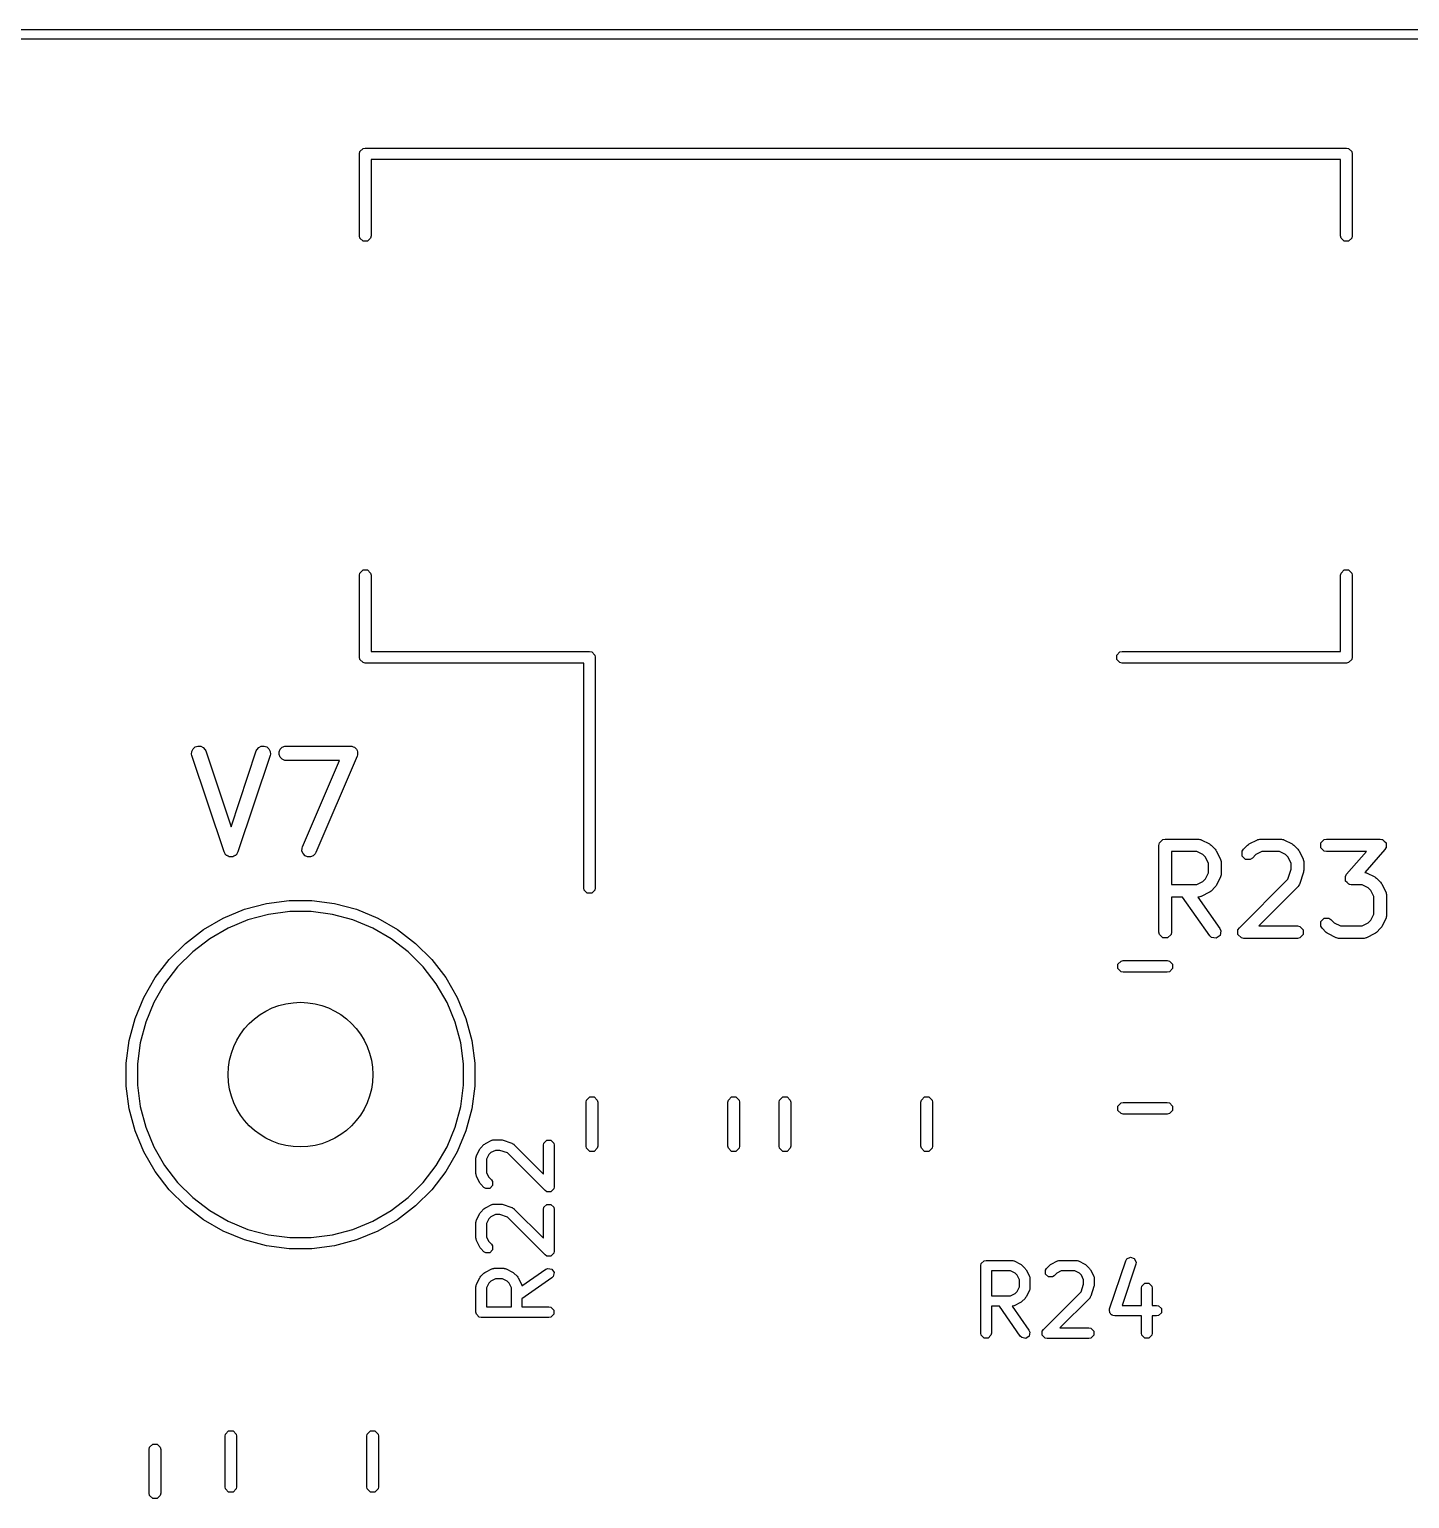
# Model space of a CAD drawing. Header units: millimetres. Extents: x 112.3 to 187.7, y -128.1 to -63.8.
# Drawn here: x 162.93 to 177.24, y -78.98 to -63.75 of the extents above; entities that cross this region are included whole.
import ezdxf

# ---------------------------------------------------------------- set-up
doc = ezdxf.new("R2010")
doc.units = ezdxf.units.MM
doc.layers.add('F.Silkscreen', color=41, linetype='CONTINUOUS', true_color=0xf2eda1)

msp = doc.modelspace()

# ---------------------------------------------------------------- linework, layer by layer
at = {"layer": 'F.Silkscreen', "linetype": 'CONTINUOUS'}
for p, q in [((112.4, -63.75), (187.699999, -63.75)), ((187.649999, -63.85), (112.45, -63.85)), ((166.355, -65.04), (166.359567, -65.017039)), ((166.355, -65.89), (166.355, -65.04)), ((166.359567, -65.017039), (166.392039, -64.984567)), ((166.392039, -64.984567), (166.415, -64.98)), ((166.415, -64.98), (176.585, -64.98)), ((176.585, -64.98), (176.607961, -64.984567)), ((176.607961, -64.984567), (176.640433, -65.017039)), ((176.640433, -65.017039), (176.645, -65.04)), ((176.645, -65.04), (176.645, -65.89)), ((176.525, -65.1), (166.475, -65.1)), ((166.475, -65.1), (166.475, -65.89)), ((176.525, -65.89), (176.525, -65.1)), ((166.359567, -65.912961), (166.355, -65.89)), ((166.392039, -65.945433), (166.359567, -65.912961)), ((166.437961, -65.945433), (166.392039, -65.945433)), ((166.470433, -65.912961), (166.437961, -65.945433)), ((166.475, -65.89), (166.470433, -65.912961)), ((176.529567, -65.912961), (176.525, -65.89)), ((176.562039, -65.945433), (176.529567, -65.912961)), ((176.607961, -65.945433), (176.562039, -65.945433)), ((176.640433, -65.912961), (176.607961, -65.945433)), ((176.645, -65.89), (176.640433, -65.912961)), ((166.355, -69.41), (166.359567, -69.387039)), ((166.355, -70.26), (166.355, -69.41)), ((166.359567, -69.387039), (166.392039, -69.354567)), ((166.392039, -69.354567), (166.437961, -69.354567)), ((166.437961, -69.354567), (166.470433, -69.387039)), ((166.470433, -69.387039), (166.475, -69.41)), ((166.475, -69.41), (166.475, -70.2)), ((176.525, -69.41), (176.529567, -69.387039)), ((176.525, -70.2), (176.525, -69.41)), ((176.529567, -69.387039), (176.562039, -69.354567)), ((176.562039, -69.354567), (176.607961, -69.354567)), ((176.607961, -69.354567), (176.640433, -69.387039)), ((176.640433, -69.387039), (176.645, -69.41)), ((176.645, -69.41), (176.645, -70.26)), ((166.475, -70.2), (168.74, -70.2)), ((168.74, -70.2), (168.762961, -70.204567)), ((168.762961, -70.204567), (168.795433, -70.237039)), ((174.204567, -70.237039), (174.237039, -70.204567)), ((174.237039, -70.204567), (174.26, -70.2)), ((174.26, -70.2), (176.525, -70.2)), ((166.359567, -70.282961), (166.355, -70.26)), ((166.392039, -70.315433), (166.359567, -70.282961)), ((166.415, -70.32), (166.392039, -70.315433)), ((168.68, -70.32), (166.415, -70.32)), ((168.68, -72.65), (168.68, -70.32)), ((168.795433, -70.237039), (168.8, -70.26)), ((168.8, -70.26), (168.8, -72.65)), ((174.204567, -70.282961), (174.204567, -70.237039)), ((174.237039, -70.315433), (174.204567, -70.282961)), ((174.26, -70.32), (174.237039, -70.315433)), ((176.585, -70.32), (174.26, -70.32)), ((176.607961, -70.315433), (176.585, -70.32)), ((176.640433, -70.282961), (176.607961, -70.315433)), ((176.645, -70.26), (176.640433, -70.282961)), ((164.616065, -71.264199), (164.61814, -71.235009)), ((164.619325, -71.278536), (164.616065, -71.264199)), ((164.61814, -71.235009), (164.631226, -71.208836)), ((164.952658, -72.278536), (164.619325, -71.278536)), ((164.631226, -71.208836), (164.653333, -71.189662)), ((164.653333, -71.189662), (164.681096, -71.180408)), ((164.681096, -71.180408), (164.710286, -71.182483)), ((164.710286, -71.182483), (164.736459, -71.195569)), ((164.736459, -71.195569), (164.755633, -71.217676)), ((164.755633, -71.217676), (164.761627, -71.231102)), ((164.761627, -71.231102), (165.023809, -72.017648)), ((165.023809, -72.017648), (165.285991, -71.231102)), ((165.428293, -71.278536), (165.09496, -72.278536)), ((165.285991, -71.231102), (165.291985, -71.217677)), ((165.291985, -71.217677), (165.311159, -71.19557)), ((165.311159, -71.19557), (165.337332, -71.182483)), ((165.337332, -71.182483), (165.366522, -71.180408)), ((165.366522, -71.180408), (165.394284, -71.189662)), ((165.394284, -71.189662), (165.416392, -71.208836)), ((165.416392, -71.208836), (165.429478, -71.23501)), ((165.431553, -71.2642), (165.428293, -71.278536)), ((165.429478, -71.23501), (165.431553, -71.2642)), ((165.521679, -71.240187), (165.532878, -71.213151)), ((165.521679, -71.269451), (165.521679, -71.240187)), ((165.532878, -71.296487), (165.521679, -71.269451)), ((165.532878, -71.213151), (165.55357, -71.192459)), ((165.55357, -71.192459), (165.580606, -71.18126)), ((165.580606, -71.18126), (165.595238, -71.179819)), ((165.595238, -71.179819), (166.261904, -71.179819)), ((166.33084, -71.284363), (165.902269, -72.284363)), ((166.261904, -71.179819), (166.276536, -71.18126)), ((166.276536, -71.18126), (166.276966, -71.181438)), ((166.276966, -71.181438), (166.277431, -71.181444)), ((166.277431, -71.181444), (166.290437, -71.187018)), ((166.290437, -71.187018), (166.303572, -71.192459)), ((166.303572, -71.192459), (166.303901, -71.192788)), ((166.303901, -71.192788), (166.304329, -71.192972)), ((166.304329, -71.192972), (166.314224, -71.203111)), ((166.314224, -71.203111), (166.324264, -71.213151)), ((166.324264, -71.213151), (166.324442, -71.213581)), ((166.324442, -71.213581), (166.324768, -71.213915)), ((166.324768, -71.213915), (166.330041, -71.227097)), ((166.330041, -71.227097), (166.335463, -71.240187)), ((166.335279, -71.270347), (166.33084, -71.284363)), ((166.335284, -71.269881), (166.335279, -71.270347)), ((166.335463, -71.269451), (166.335284, -71.269881)), ((166.335463, -71.240187), (166.335463, -71.240652)), ((166.335463, -71.240652), (166.335636, -71.241085)), ((166.335636, -71.241085), (166.335463, -71.255265)), ((166.335463, -71.255265), (166.335463, -71.269451)), ((165.55357, -71.317179), (165.532878, -71.296487)), ((165.580606, -71.328378), (165.55357, -71.317179)), ((165.595238, -71.329819), (165.580606, -71.328378)), ((166.148163, -71.329819), (165.595238, -71.329819)), ((165.764397, -72.225275), (166.148163, -71.329819)), ((174.642142, -72.209597), (174.64709, -72.184723)), ((174.64709, -72.184723), (174.682268, -72.149545)), ((174.682268, -72.149545), (174.707142, -72.144597)), ((174.707142, -72.144597), (175.049999, -72.144597)), ((175.049999, -72.144597), (175.053192, -72.145232)), ((175.053192, -72.145232), (175.054607, -72.144761)), ((175.054607, -72.144761), (175.064655, -72.147512)), ((175.064655, -72.147512), (175.074873, -72.149545)), ((175.074873, -72.149545), (175.075926, -72.150598)), ((175.075926, -72.150598), (175.079068, -72.151459)), ((175.079068, -72.151459), (175.164783, -72.194316)), ((175.164783, -72.194316), (175.173011, -72.200702)), ((175.173011, -72.200702), (175.181676, -72.206492)), ((175.56118, -72.206492), (175.569844, -72.200702)), ((175.569844, -72.200702), (175.578073, -72.194316)), ((175.578073, -72.194316), (175.663788, -72.151459)), ((175.663788, -72.151459), (175.666929, -72.150598)), ((175.666929, -72.150598), (175.667983, -72.149545)), ((175.667983, -72.149545), (175.6782, -72.147512)), ((175.6782, -72.147512), (175.688249, -72.144761)), ((175.688249, -72.144761), (175.689663, -72.145232)), ((175.689663, -72.145232), (175.692857, -72.144597)), ((175.692857, -72.144597), (175.907142, -72.144597)), ((175.907142, -72.144597), (175.910335, -72.145232)), ((175.910335, -72.145232), (175.91175, -72.144761)), ((175.91175, -72.144761), (175.921798, -72.147512)), ((175.921798, -72.147512), (175.932016, -72.149545)), ((175.932016, -72.149545), (175.933069, -72.150598)), ((175.933069, -72.150598), (175.936211, -72.151459)), ((175.936211, -72.151459), (176.021926, -72.194316)), ((176.021926, -72.194316), (176.030154, -72.200702)), ((176.030154, -72.200702), (176.038819, -72.206492)), ((176.318519, -72.184723), (176.353697, -72.149545)), ((176.318519, -72.234471), (176.318519, -72.184723)), ((176.353697, -72.149545), (176.378571, -72.144597)), ((176.378571, -72.144597), (176.935714, -72.144597)), ((176.935714, -72.144597), (176.953841, -72.148202)), ((176.953841, -72.148202), (176.956539, -72.148023)), ((176.956539, -72.148023), (176.957598, -72.14895)), ((176.957598, -72.14895), (176.960588, -72.149545)), ((176.960588, -72.149545), (176.976758, -72.165715)), ((176.976758, -72.165715), (176.993978, -72.180783)), ((176.993978, -72.180783), (176.994131, -72.183088)), ((176.994131, -72.183088), (176.995766, -72.184723)), ((176.995766, -72.184723), (176.995766, -72.207597)), ((164.958652, -72.291961), (164.952658, -72.278536)), ((164.962162, -72.296008), (164.958652, -72.291961)), ((164.964559, -72.300802), (164.962162, -72.296008)), ((164.971667, -72.306967), (164.964559, -72.300802)), ((164.977826, -72.314068), (164.971667, -72.306967)), ((164.982615, -72.316462), (164.977826, -72.314068)), ((164.986666, -72.319976), (164.982615, -72.316462)), ((164.995591, -72.32295), (164.986666, -72.319976)), ((165.003999, -72.327155), (164.995591, -72.32295)), ((165.009343, -72.327534), (165.003999, -72.327155)), ((165.014429, -72.32923), (165.009343, -72.327534)), ((165.023809, -72.328563), (165.014429, -72.32923)), ((165.033189, -72.32923), (165.023809, -72.328563)), ((165.038274, -72.327534), (165.033189, -72.32923)), ((165.043619, -72.327155), (165.038274, -72.327534)), ((165.052029, -72.322949), (165.043619, -72.327155)), ((165.060951, -72.319976), (165.052029, -72.322949)), ((165.064998, -72.316465), (165.060951, -72.319976)), ((165.069792, -72.314069), (165.064998, -72.316465)), ((165.075955, -72.306963), (165.069792, -72.314069)), ((165.083059, -72.300802), (165.075955, -72.306963)), ((165.085454, -72.29601), (165.083059, -72.300802)), ((165.088966, -72.291962), (165.085454, -72.29601)), ((165.09496, -72.278536), (165.088966, -72.291962)), ((165.759601, -72.268553), (165.759958, -72.239292)), ((165.770469, -72.295723), (165.759601, -72.268553)), ((165.759958, -72.239292), (165.764397, -72.225275)), ((165.790908, -72.316667), (165.770469, -72.295723)), ((165.817806, -72.328194), (165.790908, -72.316667)), ((165.847067, -72.328551), (165.817806, -72.328194)), ((165.874237, -72.317683), (165.847067, -72.328551)), ((165.895181, -72.297244), (165.874237, -72.317683)), ((165.902269, -72.284363), (165.895181, -72.297244)), ((174.642142, -73.109597), (174.642142, -72.209597)), ((175.034654, -72.274597), (174.772142, -72.274597)), ((174.772142, -72.274597), (174.772142, -72.616025)), ((175.097211, -72.305875), (175.034654, -72.274597)), ((175.12515, -72.333814), (175.097211, -72.305875)), ((175.156428, -72.39637), (175.12515, -72.333814)), ((175.181676, -72.206492), (175.224533, -72.249349)), ((175.224533, -72.249349), (175.230322, -72.258013)), ((175.230322, -72.258013), (175.236709, -72.266242)), ((175.236709, -72.266242), (175.279566, -72.351956)), ((175.279566, -72.351956), (175.280426, -72.355097)), ((175.504233, -72.270436), (175.518323, -72.249349)), ((175.504233, -72.320186), (175.504233, -72.270436)), ((175.53941, -72.355363), (175.504233, -72.320186)), ((175.518323, -72.249349), (175.56118, -72.206492)), ((175.610247, -72.341273), (175.58916, -72.355363)), ((175.645644, -72.305875), (175.610247, -72.341273)), ((175.708202, -72.274597), (175.645644, -72.305875)), ((175.891797, -72.274597), (175.708202, -72.274597)), ((175.954354, -72.305875), (175.891797, -72.274597)), ((175.982293, -72.333814), (175.954354, -72.305875)), ((176.013571, -72.39637), (175.982293, -72.333814)), ((176.038819, -72.206492), (176.081676, -72.249349)), ((176.081676, -72.249349), (176.087465, -72.258013)), ((176.087465, -72.258013), (176.093852, -72.266242)), ((176.093852, -72.266242), (176.136709, -72.351956)), ((176.136709, -72.351956), (176.137569, -72.355097)), ((176.353697, -72.269649), (176.318519, -72.234471)), ((176.378571, -72.274597), (176.353697, -72.269649)), ((176.792469, -72.274597), (176.378571, -72.274597)), ((176.586797, -72.509651), (176.792469, -72.274597)), ((176.984632, -72.252399), (176.776897, -72.489809)), ((176.993856, -72.23638), (176.984632, -72.252399)), ((176.995766, -72.234471), (176.993856, -72.23638)), ((176.995766, -72.207597), (176.997288, -72.230422)), ((176.997288, -72.230422), (176.995766, -72.233064)), ((176.995766, -72.233064), (176.995766, -72.234471)), ((175.12515, -72.556808), (175.156428, -72.494252)), ((175.156428, -72.494252), (175.156428, -72.39637)), ((175.280426, -72.355097), (175.28148, -72.356151)), ((175.28148, -72.356151), (175.283512, -72.366368)), ((175.283512, -72.366368), (175.286264, -72.376417)), ((175.286264, -72.376417), (175.285792, -72.377831)), ((175.285792, -72.377831), (175.286428, -72.381025)), ((175.286428, -72.381025), (175.286428, -72.509597)), ((175.58916, -72.355363), (175.53941, -72.355363)), ((175.978902, -72.560198), (176.013571, -72.456193)), ((176.013571, -72.456193), (176.013571, -72.39637)), ((176.140235, -72.487295), (176.097378, -72.615866)), ((176.137569, -72.355097), (176.138623, -72.356151)), ((176.138623, -72.356151), (176.140655, -72.366368)), ((176.141537, -72.476962), (176.140235, -72.487295)), ((176.140655, -72.366368), (176.143407, -72.376417)), ((176.143571, -72.46674), (176.141537, -72.476962)), ((176.143407, -72.376417), (176.142935, -72.377831)), ((176.142935, -72.377831), (176.143571, -72.381025)), ((176.143571, -72.381025), (176.143571, -72.46674)), ((176.776897, -72.489809), (176.778941, -72.490369)), ((176.778941, -72.490369), (176.789159, -72.492402)), ((176.789159, -72.492402), (176.790212, -72.493455)), ((176.790212, -72.493455), (176.793354, -72.494316)), ((176.793354, -72.494316), (176.879069, -72.537173)), ((168.684567, -72.672961), (168.68, -72.65)), ((168.8, -72.65), (168.795433, -72.672961)), ((174.772142, -72.616025), (175.034654, -72.616025)), ((175.034654, -72.616025), (175.097211, -72.584746)), ((175.097211, -72.584746), (175.12515, -72.556808)), ((175.224533, -72.641273), (175.181676, -72.68413)), ((175.230322, -72.632608), (175.224533, -72.641273)), ((175.236709, -72.62438), (175.230322, -72.632608)), ((175.279566, -72.538666), (175.236709, -72.62438)), ((175.280426, -72.535524), (175.279566, -72.538666)), ((175.28148, -72.534471), (175.280426, -72.535524)), ((175.283512, -72.524253), (175.28148, -72.534471)), ((175.286264, -72.514205), (175.283512, -72.524253)), ((175.286428, -72.509597), (175.285792, -72.51279)), ((175.285792, -72.51279), (175.286264, -72.514205)), ((175.475466, -73.063635), (175.978902, -72.560198)), ((176.081676, -72.641273), (175.678352, -73.044597)), ((176.083485, -72.638565), (176.081676, -72.641273)), ((176.084818, -72.637899), (176.083485, -72.638565)), ((176.089973, -72.628854), (176.084818, -72.637899)), ((176.095766, -72.620186), (176.089973, -72.628854)), ((176.097378, -72.615866), (176.095766, -72.618693)), ((176.095766, -72.618693), (176.095766, -72.620186)), ((176.574141, -72.531629), (176.575662, -72.528987)), ((176.575662, -72.554445), (176.574141, -72.531629)), ((176.575662, -72.52758), (176.577573, -72.525668)), ((176.575662, -72.528987), (176.575662, -72.52758)), ((176.575662, -72.577328), (176.575662, -72.554445)), ((176.577296, -72.578962), (176.575662, -72.577328)), ((176.57745, -72.581268), (176.577296, -72.578962)), ((176.594665, -72.596331), (176.57745, -72.581268)), ((176.577573, -72.525668), (176.586797, -72.509651)), ((176.61084, -72.612506), (176.594665, -72.596331)), ((176.61383, -72.6131), (176.61084, -72.612506)), ((176.614889, -72.614027), (176.61383, -72.6131)), ((176.617583, -72.613847), (176.614889, -72.614027)), ((176.635714, -72.617454), (176.617583, -72.613847)), ((176.74894, -72.617454), (176.635714, -72.617454)), ((176.811497, -72.648732), (176.74894, -72.617454)), ((176.839436, -72.676671), (176.811497, -72.648732)), ((176.879069, -72.537173), (176.887297, -72.543559)), ((176.887297, -72.543559), (176.895962, -72.549349)), ((176.895962, -72.549349), (176.938819, -72.592206)), ((176.938819, -72.592206), (176.944608, -72.60087)), ((176.944608, -72.60087), (176.950995, -72.609099)), ((176.950995, -72.609099), (176.993852, -72.694813)), ((165.390768, -72.811732), (165.625501, -72.780828)), ((165.625501, -72.780828), (165.862261, -72.780828)), ((165.862261, -72.780828), (166.096994, -72.811732)), ((168.717039, -72.705433), (168.684567, -72.672961)), ((168.762961, -72.705433), (168.717039, -72.705433)), ((168.795433, -72.672961), (168.762961, -72.705433)), ((174.887585, -72.746025), (174.772142, -72.746025)), ((174.772142, -72.746025), (174.772142, -73.109597)), ((175.168178, -73.146872), (174.887585, -72.746025)), ((175.049999, -72.746025), (175.04627, -72.746025)), ((175.04627, -72.746025), (175.274678, -73.072322)), ((175.053192, -72.745389), (175.049999, -72.746025)), ((175.054607, -72.745861), (175.053192, -72.745389)), ((175.064655, -72.743109), (175.054607, -72.745861)), ((175.074873, -72.741077), (175.064655, -72.743109)), ((175.075926, -72.740023), (175.074873, -72.741077)), ((175.079068, -72.739163), (175.075926, -72.740023)), ((175.164783, -72.696306), (175.079068, -72.739163)), ((175.173011, -72.689919), (175.164783, -72.696306)), ((175.181676, -72.68413), (175.173011, -72.689919)), ((176.870714, -72.739227), (176.839436, -72.676671)), ((176.870714, -72.922823), (176.870714, -72.739227)), ((176.993852, -72.694813), (176.994712, -72.697954)), ((176.994712, -72.697954), (176.995766, -72.699008)), ((176.995766, -72.699008), (176.997798, -72.709225)), ((176.997798, -72.709225), (177.00055, -72.719274)), ((177.00055, -72.719274), (177.000078, -72.720688)), ((177.000078, -72.720688), (177.000714, -72.723882)), ((177.000714, -72.723882), (177.000714, -72.938168)), ((164.738299, -73.081993), (164.943338, -72.963613)), ((164.943338, -72.963613), (165.162076, -72.873009)), ((165.162076, -72.873009), (165.390768, -72.811732)), ((165.413471, -72.92587), (165.199483, -72.983208)), ((165.633113, -72.896953), (165.413471, -72.92587)), ((165.854649, -72.896953), (165.633113, -72.896953)), ((166.074291, -72.92587), (165.854649, -72.896953)), ((166.288279, -72.983208), (166.074291, -72.92587)), ((166.096994, -72.811732), (166.325686, -72.873009)), ((166.325686, -72.873009), (166.544424, -72.963613)), ((166.544424, -72.963613), (166.749463, -73.081993)), ((176.839435, -72.985379), (176.870714, -72.922823)), ((176.995766, -72.963042), (176.994712, -72.964095)), ((176.997798, -72.952824), (176.995766, -72.963042)), ((177.00055, -72.942776), (176.997798, -72.952824)), ((177.000714, -72.938168), (177.000078, -72.941361)), ((177.000078, -72.941361), (177.00055, -72.942776)), ((164.550465, -73.226123), (164.738299, -73.081993)), ((164.994809, -73.067986), (164.802953, -73.178754)), ((165.199483, -72.983208), (164.994809, -73.067986)), ((166.492953, -73.067986), (166.288279, -72.983208)), ((166.684809, -73.178754), (166.492953, -73.067986)), ((166.749463, -73.081993), (166.937297, -73.226123)), ((174.64709, -73.134471), (174.642142, -73.109597)), ((174.772142, -73.109597), (174.767194, -73.134471)), ((175.274678, -73.072322), (175.284889, -73.095537)), ((175.284889, -73.095537), (175.276243, -73.14453)), ((175.461376, -73.084722), (175.475466, -73.063635)), ((175.461376, -73.134472), (175.461376, -73.084722)), ((175.678352, -73.044597), (176.078571, -73.044597)), ((176.078571, -73.044597), (176.103445, -73.049545)), ((176.103445, -73.049545), (176.138623, -73.084723)), ((176.138623, -73.084723), (176.138623, -73.134471)), ((176.318519, -73.048756), (176.31852, -72.999007)), ((176.332609, -73.069843), (176.318519, -73.048756)), ((176.31852, -72.999007), (176.353697, -72.96383)), ((176.375466, -73.112702), (176.332609, -73.069843)), ((176.353697, -72.96383), (176.403446, -72.963831)), ((176.38413, -73.118491), (176.375466, -73.112702)), ((176.403446, -72.963831), (176.424533, -72.977921)), ((176.424533, -72.977921), (176.459931, -73.013319)), ((176.459931, -73.013319), (176.522487, -73.044597)), ((176.522487, -73.044597), (176.74894, -73.044597)), ((176.74894, -73.044597), (176.811498, -73.013318)), ((176.811498, -73.013318), (176.839435, -72.985379)), ((176.895962, -73.112701), (176.887307, -73.118484)), ((176.93882, -73.069843), (176.895962, -73.112701)), ((176.944607, -73.06118), (176.93882, -73.069843)), ((176.950995, -73.052951), (176.944607, -73.06118)), ((176.993852, -72.967237), (176.950995, -73.052951)), ((176.994712, -72.964095), (176.993852, -72.967237)), ((164.383051, -73.393537), (164.550465, -73.226123)), ((164.802953, -73.178754), (164.627196, -73.313618)), ((166.860566, -73.313618), (166.684809, -73.178754)), ((166.937297, -73.226123), (167.104711, -73.393537)), ((174.682268, -73.169649), (174.64709, -73.134471)), ((174.732016, -73.169649), (174.682268, -73.169649)), ((174.767194, -73.134471), (174.732016, -73.169649)), ((175.186496, -73.164412), (175.168178, -73.146872)), ((175.235488, -73.173058), (175.186496, -73.164412)), ((175.276243, -73.14453), (175.235488, -73.173058)), ((175.496553, -73.169649), (175.461376, -73.134472)), ((175.496554, -73.169649), (175.496553, -73.169649)), ((175.521428, -73.174597), (175.496554, -73.169649)), ((176.078571, -73.174597), (175.521428, -73.174597)), ((176.103445, -73.169649), (176.078571, -73.174597)), ((176.138623, -73.134471), (176.103445, -73.169649)), ((176.392359, -73.124878), (176.38413, -73.118491)), ((176.478073, -73.167735), (176.392359, -73.124878)), ((176.481214, -73.168595), (176.478073, -73.167735)), ((176.482268, -73.169649), (176.481214, -73.168595)), ((176.492485, -73.171681), (176.482268, -73.169649)), ((176.502534, -73.174433), (176.492485, -73.171681)), ((176.503948, -73.173961), (176.502534, -73.174433)), ((176.507142, -73.174597), (176.503948, -73.173961)), ((176.764285, -73.174597), (176.507142, -73.174597)), ((176.767478, -73.173961), (176.764285, -73.174597)), ((176.768893, -73.174433), (176.767478, -73.173961)), ((176.778941, -73.171681), (176.768893, -73.174433)), ((176.789159, -73.169649), (176.778941, -73.171681)), ((176.790212, -73.168595), (176.789159, -73.169649)), ((176.793354, -73.167735), (176.790212, -73.168595)), ((176.879069, -73.124878), (176.793354, -73.167735)), ((176.887307, -73.118484), (176.879069, -73.124878)), ((164.238921, -73.581371), (164.383051, -73.393537)), ((164.627196, -73.313618), (164.470546, -73.470268)), ((167.017216, -73.470268), (166.860566, -73.313618)), ((167.104711, -73.393537), (167.248841, -73.581371)), ((174.217503, -73.442039), (174.249975, -73.409567)), ((174.249975, -73.409567), (174.272936, -73.405)), ((174.272936, -73.405), (174.727064, -73.405)), ((174.727064, -73.405), (174.750025, -73.409567)), ((174.750025, -73.409567), (174.782497, -73.442039)), ((164.470546, -73.470268), (164.335682, -73.646025)), ((167.15208, -73.646025), (167.017216, -73.470268)), ((174.217503, -73.487961), (174.217503, -73.442039)), ((174.249975, -73.520433), (174.217503, -73.487961)), ((174.272936, -73.525), (174.249975, -73.520433)), ((174.727064, -73.525), (174.272936, -73.525)), ((174.750025, -73.520433), (174.727064, -73.525)), ((174.782497, -73.487961), (174.750025, -73.520433)), ((174.782497, -73.442039), (174.782497, -73.487961)), ((164.120541, -73.78641), (164.238921, -73.581371)), ((164.335682, -73.646025), (164.224914, -73.837881)), ((167.262848, -73.837881), (167.15208, -73.646025)), ((167.248841, -73.581371), (167.367221, -73.78641)), ((164.029937, -74.005148), (164.120541, -73.78641)), ((164.224914, -73.837881), (164.140136, -74.042555)), ((167.347626, -74.042555), (167.262848, -73.837881)), ((167.367221, -73.78641), (167.457825, -74.005148)), ((163.96866, -74.23384), (164.029937, -74.005148)), ((167.457825, -74.005148), (167.519102, -74.23384)), ((164.140136, -74.042555), (164.082798, -74.256543)), ((167.404964, -74.256543), (167.347626, -74.042555)), ((163.937756, -74.468573), (163.96866, -74.23384)), ((164.082798, -74.256543), (164.053881, -74.476185)), ((167.433881, -74.476185), (167.404964, -74.256543)), ((167.519102, -74.23384), (167.550006, -74.468573)), ((163.937756, -74.476185), (163.937756, -74.468573)), ((163.937756, -74.705333), (163.937756, -74.476185)), ((164.053881, -74.476185), (164.053881, -74.697721)), ((167.433881, -74.697721), (167.433881, -74.476185)), ((167.550006, -74.468573), (167.550006, -74.705333)), ((163.96866, -74.940066), (163.937756, -74.705333)), ((164.053881, -74.697721), (164.082798, -74.917363)), ((167.404964, -74.917363), (167.433881, -74.697721)), ((167.550006, -74.705333), (167.519102, -74.940066)), ((164.029937, -75.168758), (163.96866, -74.940066)), ((164.082798, -74.917363), (164.140136, -75.131351)), ((167.347626, -75.131351), (167.404964, -74.917363)), ((167.519102, -74.940066), (167.457825, -75.168758)), ((168.705, -74.872936), (168.709567, -74.849975)), ((168.705, -75.327064), (168.705, -74.872936)), ((168.709567, -74.849975), (168.742039, -74.817503)), ((168.742039, -74.817503), (168.787961, -74.817503)), ((168.787961, -74.817503), (168.820433, -74.849975)), ((168.820433, -74.849975), (168.825, -74.872936)), ((168.825, -74.872936), (168.825, -75.327064)), ((170.175, -74.872936), (170.179567, -74.849975)), ((170.175, -75.327064), (170.175, -74.872936)), ((170.179567, -74.849975), (170.212039, -74.817503)), ((170.212039, -74.817503), (170.257961, -74.817503)), ((170.257961, -74.817503), (170.290433, -74.849975)), ((170.290433, -74.849975), (170.295, -74.872936)), ((170.295, -74.872936), (170.295, -75.327064)), ((170.705, -74.872936), (170.709567, -74.849975)), ((170.705, -75.327064), (170.705, -74.872936)), ((170.709567, -74.849975), (170.742039, -74.817503)), ((170.742039, -74.817503), (170.787961, -74.817503)), ((170.787961, -74.817503), (170.820433, -74.849975)), ((170.820433, -74.849975), (170.825, -74.872936)), ((170.825, -74.872936), (170.825, -75.327064)), ((172.175, -74.872936), (172.179567, -74.849975)), ((172.175, -75.327064), (172.175, -74.872936)), ((172.179567, -74.849975), (172.212039, -74.817503)), ((172.212039, -74.817503), (172.257961, -74.817503)), ((172.257961, -74.817503), (172.290433, -74.849975)), ((172.290433, -74.849975), (172.295, -74.872936)), ((172.295, -74.872936), (172.295, -75.327064)), ((174.217503, -74.912039), (174.249975, -74.879567)), ((174.217503, -74.957961), (174.217503, -74.912039)), ((174.249975, -74.879567), (174.272936, -74.875)), ((174.272936, -74.875), (174.727064, -74.875)), ((174.727064, -74.875), (174.750025, -74.879567)), ((174.750025, -74.879567), (174.782497, -74.912039)), ((174.782497, -74.912039), (174.782497, -74.957961)), ((174.249975, -74.990433), (174.217503, -74.957961)), ((174.272936, -74.995), (174.249975, -74.990433)), ((174.727064, -74.995), (174.272936, -74.995)), ((174.750025, -74.990433), (174.727064, -74.995)), ((174.782497, -74.957961), (174.750025, -74.990433)), ((164.120541, -75.387496), (164.029937, -75.168758)), ((164.140136, -75.131351), (164.224914, -75.336025)), ((167.262848, -75.336025), (167.347626, -75.131351)), ((167.457825, -75.168758), (167.367221, -75.387496)), ((164.238921, -75.592535), (164.120541, -75.387496)), ((164.224914, -75.336025), (164.335682, -75.527881)), ((167.15208, -75.527881), (167.262848, -75.336025)), ((167.367221, -75.387496), (167.248841, -75.592535)), ((167.568919, -75.425404), (167.602252, -75.358736)), ((167.602252, -75.358736), (167.607663, -75.351763)), ((167.607663, -75.351763), (167.612556, -75.344442)), ((167.612556, -75.344442), (167.64589, -75.311108)), ((167.64589, -75.311108), (167.653223, -75.306208)), ((167.653223, -75.306208), (167.660183, -75.300807)), ((167.660183, -75.300807), (167.726848, -75.267473)), ((167.71736, -75.395201), (167.696648, -75.415911)), ((167.764429, -75.371666), (167.71736, -75.395201)), ((167.726848, -75.267473), (167.729505, -75.266745)), ((167.729505, -75.266745), (167.730398, -75.265853)), ((167.730398, -75.265853), (167.739047, -75.264132)), ((167.739047, -75.264132), (167.747547, -75.261805)), ((167.747547, -75.261805), (167.748743, -75.262203)), ((167.748743, -75.262203), (167.751446, -75.261666)), ((167.751446, -75.261666), (167.818113, -75.261666)), ((167.809189, -75.371666), (167.764429, -75.371666)), ((167.888401, -75.39807), (167.809189, -75.371666)), ((167.818113, -75.261666), (167.826765, -75.263387)), ((167.826765, -75.263387), (167.835506, -75.264489)), ((167.835506, -75.264489), (167.935505, -75.297822)), ((168.279222, -75.788891), (167.888401, -75.39807)), ((167.935505, -75.297822), (167.937899, -75.299187)), ((167.937899, -75.299187), (167.93916, -75.299187)), ((167.93916, -75.299187), (167.946492, -75.304085)), ((167.946492, -75.304085), (167.954149, -75.308451)), ((167.954149, -75.308451), (167.954712, -75.309577)), ((167.954712, -75.309577), (167.957004, -75.311109)), ((167.957004, -75.311109), (168.263113, -75.617218)), ((168.263113, -75.316666), (168.2673, -75.295618)), ((168.263113, -75.617218), (168.263113, -75.316666)), ((168.2673, -75.295618), (168.297065, -75.265853)), ((168.297065, -75.265853), (168.339161, -75.265853)), ((168.339161, -75.265853), (168.368926, -75.295618)), ((168.368926, -75.295618), (168.373113, -75.316666)), ((168.373113, -75.316666), (168.373113, -75.75)), ((168.709567, -75.350025), (168.705, -75.327064)), ((168.742039, -75.382497), (168.709567, -75.350025)), ((168.787961, -75.382497), (168.742039, -75.382497)), ((168.820433, -75.350025), (168.787961, -75.382497)), ((168.825, -75.327064), (168.820433, -75.350025)), ((170.179567, -75.350025), (170.175, -75.327064)), ((170.212039, -75.382497), (170.179567, -75.350025)), ((170.257961, -75.382497), (170.212039, -75.382497)), ((170.290433, -75.350025), (170.257961, -75.382497)), ((170.295, -75.327064), (170.290433, -75.350025)), ((170.709567, -75.350025), (170.705, -75.327064)), ((170.742039, -75.382497), (170.709567, -75.350025)), ((170.787961, -75.382497), (170.742039, -75.382497)), ((170.820433, -75.350025), (170.787961, -75.382497)), ((170.825, -75.327064), (170.820433, -75.350025)), ((172.179567, -75.350025), (172.175, -75.327064)), ((172.212039, -75.382497), (172.179567, -75.350025)), ((172.257961, -75.382497), (172.212039, -75.382497)), ((172.290433, -75.350025), (172.257961, -75.382497)), ((172.295, -75.327064), (172.290433, -75.350025)), ((164.335682, -75.527881), (164.470546, -75.703638)), ((167.017216, -75.703638), (167.15208, -75.527881)), ((167.563113, -75.45), (167.56365, -75.447299)), ((167.563113, -75.616666), (167.563113, -75.45)), ((167.563251, -75.446102), (167.56558, -75.437593)), ((167.56365, -75.447299), (167.563251, -75.446102)), ((167.56558, -75.437593), (167.5673, -75.428952)), ((167.5673, -75.428952), (167.568191, -75.42806)), ((167.568191, -75.42806), (167.568919, -75.425404)), ((167.696648, -75.415911), (167.673113, -75.462983)), ((167.673113, -75.462983), (167.673113, -75.603682)), ((164.383051, -75.780369), (164.238921, -75.592535)), ((164.470546, -75.703638), (164.627196, -75.860288)), ((166.860566, -75.860288), (167.017216, -75.703638)), ((167.248841, -75.592535), (167.104711, -75.780369)), ((167.56365, -75.619366), (167.563113, -75.616666)), ((167.563251, -75.620564), (167.56365, -75.619366)), ((167.56558, -75.629072), (167.563251, -75.620564)), ((167.5673, -75.637714), (167.56558, -75.629072)), ((167.568191, -75.638605), (167.5673, -75.637714)), ((167.568919, -75.641262), (167.568191, -75.638605)), ((167.602252, -75.70793), (167.568919, -75.641262)), ((167.673113, -75.603682), (167.696648, -75.650754)), ((167.696648, -75.650754), (167.723671, -75.677775)), ((167.723671, -75.677775), (167.735593, -75.695618)), ((167.735593, -75.695618), (167.735594, -75.737712)), ((164.550465, -75.947783), (164.383051, -75.780369)), ((167.104711, -75.780369), (166.937297, -75.947783)), ((167.607663, -75.714902), (167.602252, -75.70793)), ((167.612556, -75.722224), (167.607663, -75.714902)), ((167.64589, -75.755558), (167.612556, -75.722224)), ((167.663734, -75.76748), (167.64589, -75.755558)), ((167.705828, -75.767479), (167.663734, -75.76748)), ((167.735594, -75.737712), (167.705828, -75.767479)), ((168.297062, -75.80081), (168.279222, -75.788891)), ((168.297065, -75.800813), (168.297062, -75.80081)), ((168.297066, -75.800813), (168.297065, -75.800813)), ((168.33916, -75.800813), (168.297066, -75.800813)), ((168.339161, -75.800813), (168.33916, -75.800813)), ((168.368926, -75.771048), (168.339161, -75.800813)), ((168.373113, -75.75), (168.368926, -75.771048)), ((164.738299, -76.091913), (164.550465, -75.947783)), ((164.627196, -75.860288), (164.802953, -75.995152)), ((164.802953, -75.995152), (164.994809, -76.10592)), ((166.492953, -76.10592), (166.684809, -75.995152)), ((166.684809, -75.995152), (166.860566, -75.860288)), ((166.937297, -75.947783), (166.749463, -76.091913)), ((167.612556, -76.011109), (167.64589, -75.977775)), ((167.64589, -75.977775), (167.653223, -75.972875)), ((167.653223, -75.972875), (167.660183, -75.967474)), ((167.660183, -75.967474), (167.726848, -75.93414)), ((167.726848, -75.93414), (167.729505, -75.933412)), ((167.729505, -75.933412), (167.730398, -75.93252)), ((167.730398, -75.93252), (167.739047, -75.930799)), ((167.739047, -75.930799), (167.747547, -75.928472)), ((167.747547, -75.928472), (167.748743, -75.92887)), ((167.748743, -75.92887), (167.751446, -75.928333)), ((167.751446, -75.928333), (167.818113, -75.928333)), ((167.818113, -75.928333), (167.826765, -75.930054)), ((167.826765, -75.930054), (167.835506, -75.931156)), ((167.835506, -75.931156), (167.935505, -75.964489)), ((167.935505, -75.964489), (167.937899, -75.965854)), ((167.937899, -75.965854), (167.93916, -75.965854)), ((167.93916, -75.965854), (167.946492, -75.970752)), ((167.946492, -75.970752), (167.954149, -75.975118)), ((167.954149, -75.975118), (167.954712, -75.976244)), ((167.954712, -75.976244), (167.957004, -75.977776)), ((167.957004, -75.977776), (168.263113, -76.283885)), ((168.263113, -75.983333), (168.2673, -75.962285)), ((168.263113, -76.283885), (168.263113, -75.983333)), ((168.2673, -75.962285), (168.297065, -75.93252)), ((168.297065, -75.93252), (168.339161, -75.93252)), ((168.339161, -75.93252), (168.368926, -75.962285)), ((168.368926, -75.962285), (168.373113, -75.983333)), ((168.373113, -75.983333), (168.373113, -76.416667)), ((164.943338, -76.210293), (164.738299, -76.091913)), ((164.994809, -76.10592), (165.199483, -76.190698)), ((166.288279, -76.190698), (166.492953, -76.10592)), ((166.749463, -76.091913), (166.544424, -76.210293)), ((167.563113, -76.116667), (167.56365, -76.113966)), ((167.563113, -76.283333), (167.563113, -76.116667)), ((167.563251, -76.112769), (167.56558, -76.10426)), ((167.56365, -76.113966), (167.563251, -76.112769)), ((167.56558, -76.10426), (167.5673, -76.095619)), ((167.5673, -76.095619), (167.568191, -76.094727)), ((167.568191, -76.094727), (167.568919, -76.092071)), ((167.568919, -76.092071), (167.602252, -76.025403)), ((167.602252, -76.025403), (167.607663, -76.01843)), ((167.607663, -76.01843), (167.612556, -76.011109)), ((167.696648, -76.082578), (167.673113, -76.12965)), ((167.673113, -76.12965), (167.673113, -76.270349)), ((167.71736, -76.061868), (167.696648, -76.082578)), ((167.764429, -76.038333), (167.71736, -76.061868)), ((167.809189, -76.038333), (167.764429, -76.038333)), ((167.888401, -76.064737), (167.809189, -76.038333)), ((168.279222, -76.455558), (167.888401, -76.064737)), ((165.162076, -76.300897), (164.943338, -76.210293)), ((165.390768, -76.362174), (165.162076, -76.300897)), ((165.199483, -76.190698), (165.413471, -76.248036)), ((165.413471, -76.248036), (165.633113, -76.276953)), ((165.633113, -76.276953), (165.854649, -76.276953)), ((165.854649, -76.276953), (166.074291, -76.248036)), ((166.074291, -76.248036), (166.288279, -76.190698)), ((166.325686, -76.300897), (166.096994, -76.362174)), ((166.544424, -76.210293), (166.325686, -76.300897)), ((167.56365, -76.286033), (167.563113, -76.283333)), ((167.563251, -76.287231), (167.56365, -76.286033)), ((167.56558, -76.295739), (167.563251, -76.287231)), ((167.5673, -76.304381), (167.56558, -76.295739)), ((167.568191, -76.305272), (167.5673, -76.304381)), ((167.568919, -76.307929), (167.568191, -76.305272)), ((167.602252, -76.374597), (167.568919, -76.307929)), ((167.673113, -76.270349), (167.696648, -76.317421)), ((165.625501, -76.393078), (165.390768, -76.362174)), ((165.862261, -76.393078), (165.625501, -76.393078)), ((166.096994, -76.362174), (165.862261, -76.393078)), ((167.607663, -76.381569), (167.602252, -76.374597)), ((167.612556, -76.388891), (167.607663, -76.381569)), ((167.64589, -76.422225), (167.612556, -76.388891)), ((167.663734, -76.434147), (167.64589, -76.422225)), ((167.705828, -76.434146), (167.663734, -76.434147)), ((167.696648, -76.317421), (167.723671, -76.344442)), ((167.735594, -76.404379), (167.705828, -76.434146)), ((167.723671, -76.344442), (167.735593, -76.362285)), ((167.735593, -76.362285), (167.735594, -76.404379)), ((168.297062, -76.467477), (168.279222, -76.455558)), ((168.368926, -76.437715), (168.339161, -76.46748)), ((168.373113, -76.416667), (168.368926, -76.437715)), ((167.660183, -76.63414), (167.726849, -76.600806)), ((167.726849, -76.600806), (167.729506, -76.600078)), ((167.729506, -76.600078), (167.730398, -76.599187)), ((167.730398, -76.599187), (167.739038, -76.597468)), ((167.739038, -76.597468), (167.747548, -76.595138)), ((167.747548, -76.595138), (167.748745, -76.595537)), ((167.748745, -76.595537), (167.751446, -76.595)), ((167.751446, -76.595), (167.851446, -76.595)), ((167.851446, -76.595), (167.854146, -76.595537)), ((167.854146, -76.595537), (167.855344, -76.595138)), ((167.855344, -76.595138), (167.863852, -76.597467)), ((167.863852, -76.597467), (167.872494, -76.599187)), ((167.872494, -76.599187), (167.873385, -76.600078)), ((167.873385, -76.600078), (167.876042, -76.600806)), ((167.876042, -76.600806), (167.94271, -76.634139)), ((168.039264, -76.778058), (168.286573, -76.604942)), ((168.286573, -76.604942), (168.306217, -76.596302)), ((168.297065, -76.46748), (168.297062, -76.467477)), ((168.297066, -76.46748), (168.297065, -76.46748)), ((168.33916, -76.46748), (168.297066, -76.46748)), ((168.306217, -76.596302), (168.347671, -76.603617)), ((168.339161, -76.46748), (168.33916, -76.46748)), ((168.347671, -76.603617), (168.371811, -76.638104)), ((172.794999, -76.567263), (172.799186, -76.546215)), ((172.794999, -77.267263), (172.794999, -76.567263)), ((172.799186, -76.546215), (172.828951, -76.51645)), ((172.828951, -76.51645), (172.849999, -76.512263)), ((172.849999, -76.512263), (173.116666, -76.512263)), ((173.116666, -76.512263), (173.119366, -76.5128)), ((173.119366, -76.5128), (173.120564, -76.512401)), ((173.120564, -76.512401), (173.129072, -76.51473)), ((173.129072, -76.51473), (173.137714, -76.51645)), ((173.137714, -76.51645), (173.138605, -76.517341)), ((173.138605, -76.517341), (173.141262, -76.518069)), ((173.141262, -76.518069), (173.20793, -76.551402)), ((173.20793, -76.551402), (173.214902, -76.556813)), ((173.214902, -76.556813), (173.222224, -76.561706)), ((173.222224, -76.561706), (173.255558, -76.59504)), ((173.255558, -76.59504), (173.260456, -76.602372)), ((173.260456, -76.602372), (173.265859, -76.609333)), ((173.265859, -76.609333), (173.299193, -76.675999)), ((173.465852, -76.612884), (173.477775, -76.59504)), ((173.465853, -76.654978), (173.465852, -76.612884)), ((173.477775, -76.59504), (173.511108, -76.561705)), ((173.511108, -76.561705), (173.518439, -76.556806)), ((173.518439, -76.556806), (173.525403, -76.551402)), ((173.525403, -76.551402), (173.59207, -76.518069)), ((173.59207, -76.518069), (173.594726, -76.517341)), ((173.594726, -76.517341), (173.595618, -76.51645)), ((173.595618, -76.51645), (173.604259, -76.51473)), ((173.604259, -76.51473), (173.612768, -76.512401)), ((173.612768, -76.512401), (173.613965, -76.5128)), ((173.613965, -76.5128), (173.616666, -76.512263)), ((173.616666, -76.512263), (173.783333, -76.512263)), ((173.783333, -76.512263), (173.786035, -76.5128)), ((173.786035, -76.5128), (173.787231, -76.512402)), ((173.787231, -76.512402), (173.795727, -76.514728)), ((173.795727, -76.514728), (173.804381, -76.51645)), ((173.804381, -76.51645), (173.805273, -76.517342)), ((173.805273, -76.517342), (173.80793, -76.51807)), ((173.80793, -76.51807), (173.874596, -76.551403)), ((173.874596, -76.551403), (173.881559, -76.556807)), ((173.881559, -76.556807), (173.88889, -76.561705)), ((173.88889, -76.561705), (173.922224, -76.595039)), ((173.922224, -76.595039), (173.927121, -76.602369)), ((173.927121, -76.602369), (173.932526, -76.609333)), ((173.932526, -76.609333), (173.96586, -76.675999)), ((174.131155, -77.016537), (174.297822, -76.516538)), ((174.402177, -76.551323), (174.259642, -76.97893)), ((174.297822, -76.516538), (174.30845, -76.497894)), ((174.30845, -76.497894), (174.346101, -76.479069)), ((174.346101, -76.479069), (174.386036, -76.492381)), ((174.386036, -76.492381), (174.404861, -76.530031)), ((174.404861, -76.530031), (174.402177, -76.551323)), ((167.563252, -76.779435), (167.565578, -76.770938)), ((167.565578, -76.770938), (167.5673, -76.762285)), ((167.5673, -76.762285), (167.568192, -76.761392)), ((167.568192, -76.761392), (167.56892, -76.758736)), ((167.56892, -76.758736), (167.602253, -76.69207)), ((167.602253, -76.69207), (167.607657, -76.685106)), ((167.607657, -76.685106), (167.612555, -76.677776)), ((167.612555, -76.677776), (167.645889, -76.644442)), ((167.645889, -76.644442), (167.653219, -76.639544)), ((167.653219, -76.639544), (167.660183, -76.63414)), ((167.696648, -76.749246), (167.673113, -76.796316)), ((167.717361, -76.728534), (167.696648, -76.749246)), ((167.764429, -76.705), (167.717361, -76.728534)), ((167.838462, -76.705), (167.764429, -76.705)), ((167.885534, -76.728535), (167.838462, -76.705)), ((167.906244, -76.749247), (167.885534, -76.728535)), ((167.92978, -76.796316), (167.906244, -76.749247)), ((167.94271, -76.634139), (167.949682, -76.63955)), ((167.949682, -76.63955), (167.957004, -76.644443)), ((167.957004, -76.644443), (167.990338, -76.677777)), ((167.990338, -76.677777), (167.995237, -76.68511)), ((167.995237, -76.68511), (168.000639, -76.69207)), ((168.000639, -76.69207), (168.033973, -76.758735)), ((168.033973, -76.758735), (168.0347, -76.761392)), ((168.0347, -76.761392), (168.035593, -76.762285)), ((168.035593, -76.762285), (168.037313, -76.770934)), ((168.037313, -76.770934), (168.039264, -76.778058)), ((168.349654, -76.695058), (168.03978, -76.911969)), ((168.364496, -76.679557), (168.349654, -76.695058)), ((168.371811, -76.638104), (168.364496, -76.679557)), ((173.103682, -76.622263), (172.904999, -76.622263)), ((172.904999, -76.622263), (172.904999, -76.87893)), ((173.150754, -76.645798), (173.103682, -76.622263)), ((173.171464, -76.66651), (173.150754, -76.645798)), ((173.194999, -76.713579), (173.171464, -76.66651)), ((173.194999, -76.787611), (173.194999, -76.713579)), ((173.299193, -76.675999), (173.29992, -76.678656)), ((173.29992, -76.678656), (173.300812, -76.679548)), ((173.300812, -76.679548), (173.30253, -76.688188)), ((173.30253, -76.688188), (173.304861, -76.696698)), ((173.304861, -76.696698), (173.304461, -76.697895)), ((173.304461, -76.697895), (173.304999, -76.700596)), ((173.304999, -76.700596), (173.304999, -76.800596)), ((173.49562, -76.684744), (173.465853, -76.654978)), ((173.537714, -76.684743), (173.49562, -76.684744)), ((173.555557, -76.67282), (173.537714, -76.684743)), ((173.582578, -76.645798), (173.555557, -76.67282)), ((173.629651, -76.622263), (173.582578, -76.645798)), ((173.77035, -76.622263), (173.629651, -76.622263)), ((173.817419, -76.645798), (173.77035, -76.622263)), ((173.838132, -76.666511), (173.817419, -76.645798)), ((173.83526, -76.837553), (173.861666, -76.758337)), ((173.861666, -76.713579), (173.838132, -76.666511)), ((173.861666, -76.758337), (173.861666, -76.713579)), ((173.96586, -76.675999), (173.966587, -76.678656)), ((173.966587, -76.678656), (173.967479, -76.679548)), ((173.967479, -76.679548), (173.969197, -76.688188)), ((173.969197, -76.688188), (173.971528, -76.696698)), ((173.971666, -76.767263), (173.969946, -76.775907)), ((173.971528, -76.696698), (173.971128, -76.697895)), ((173.971128, -76.697895), (173.971666, -76.700596)), ((173.971666, -76.700596), (173.971666, -76.767263)), ((174.465853, -76.779548), (174.495618, -76.749783)), ((174.495618, -76.749783), (174.537714, -76.749783)), ((174.537714, -76.749783), (174.567479, -76.779548)), ((167.563113, -76.783333), (167.56365, -76.78063)), ((167.563113, -77.05), (167.563113, -76.783333)), ((167.56365, -76.78063), (167.563252, -76.779435)), ((167.673113, -76.796316), (167.673113, -76.995)), ((167.92978, -76.995), (167.92978, -76.796316)), ((168.03978, -76.911969), (168.03978, -76.995)), ((172.904999, -76.87893), (173.103683, -76.87893)), ((173.103683, -76.87893), (173.150751, -76.855395)), ((173.150751, -76.855395), (173.171463, -76.834683)), ((173.171463, -76.834683), (173.194999, -76.787611)), ((173.255557, -76.906154), (173.222224, -76.939487)), ((173.260453, -76.898825), (173.255557, -76.906154)), ((173.26586, -76.891859), (173.260453, -76.898825)), ((173.299193, -76.825192), (173.26586, -76.891859)), ((173.29992, -76.822535), (173.299193, -76.825192)), ((173.300812, -76.821644), (173.29992, -76.822535)), ((173.302531, -76.813002), (173.300812, -76.821644)), ((173.304861, -76.804494), (173.302531, -76.813002)), ((173.304999, -76.800596), (173.304461, -76.803296)), ((173.304461, -76.803296), (173.304861, -76.804494)), ((173.444442, -77.228372), (173.83526, -76.837553)), ((173.922224, -76.906154), (173.616115, -77.212263)), ((173.923754, -76.903863), (173.922224, -76.906154)), ((173.924883, -76.903299), (173.923754, -76.903863)), ((173.929251, -76.895636), (173.924883, -76.903299)), ((173.934146, -76.88831), (173.929251, -76.895636)), ((173.935511, -76.884655), (173.934146, -76.887049)), ((173.934146, -76.887049), (173.934146, -76.88831)), ((173.968844, -76.784656), (173.935511, -76.884655)), ((173.969946, -76.775907), (173.968844, -76.784656)), ((174.461666, -76.800596), (174.465853, -76.779548)), ((174.461666, -76.97893), (174.461666, -76.800596)), ((174.567479, -76.779548), (174.571666, -76.800596)), ((174.571666, -76.800596), (174.571666, -76.97893)), ((167.5673, -77.071048), (167.563113, -77.05)), ((167.597065, -77.100813), (167.5673, -77.071048)), ((167.673113, -76.995), (167.92978, -76.995)), ((168.03978, -76.995), (168.318113, -76.995)), ((168.318113, -76.995), (168.339161, -76.999187)), ((168.339161, -76.999187), (168.368926, -77.028952)), ((168.368926, -77.071048), (168.339161, -77.100813)), ((168.368926, -77.028952), (168.368926, -77.071048)), ((172.98803, -76.98893), (172.904999, -76.98893)), ((172.904999, -76.98893), (172.904999, -77.267263)), ((173.204941, -77.298804), (172.98803, -76.98893)), ((173.129062, -76.986463), (173.12194, -76.988414)), ((173.12194, -76.988414), (173.295057, -77.235723)), ((173.137714, -76.984743), (173.129062, -76.986463)), ((173.138606, -76.98385), (173.137714, -76.984743)), ((173.141263, -76.983123), (173.138606, -76.98385)), ((173.20793, -76.949789), (173.141263, -76.983123)), ((173.21489, -76.944386), (173.20793, -76.949789)), ((173.222224, -76.939487), (173.21489, -76.944386)), ((174.128472, -77.037829), (174.131155, -77.016537)), ((174.13252, -77.045925), (174.128472, -77.037829)), ((174.13252, -77.054978), (174.13252, -77.045925)), ((174.141573, -77.064031), (174.13252, -77.054978)), ((174.147297, -77.075479), (174.141573, -77.064031)), ((174.155883, -77.078341), (174.147297, -77.075479)), ((174.259642, -76.97893), (174.461666, -76.97893)), ((174.571666, -76.97893), (174.616666, -76.97893)), ((174.616666, -76.97893), (174.637714, -76.983117)), ((174.637714, -76.983117), (174.667479, -77.012882)), ((174.667479, -77.054978), (174.637714, -77.084743)), ((174.667479, -77.012882), (174.667479, -77.054978)), ((167.618113, -77.105), (167.597065, -77.100813)), ((168.318113, -77.105), (167.618113, -77.105)), ((168.339161, -77.100813), (168.318113, -77.105)), ((173.432522, -77.246212), (173.444442, -77.228372)), ((173.616115, -77.212263), (173.916666, -77.212263)), ((173.916666, -77.212263), (173.937714, -77.21645)), ((173.937714, -77.21645), (173.967479, -77.246215)), ((174.162285, -77.084743), (174.155883, -77.078341)), ((174.183333, -77.08893), (174.162285, -77.084743)), ((174.461666, -77.08893), (174.183333, -77.08893)), ((174.461666, -77.267263), (174.461666, -77.08893)), ((174.616666, -77.08893), (174.571666, -77.08893)), ((174.571666, -77.08893), (174.571666, -77.267263)), ((174.637714, -77.084743), (174.616666, -77.08893)), ((172.799186, -77.288311), (172.794999, -77.267263)), ((172.828951, -77.318076), (172.799186, -77.288311)), ((172.871047, -77.318076), (172.828951, -77.318076)), ((172.900812, -77.288311), (172.871047, -77.318076)), ((172.904999, -77.267263), (172.900812, -77.288311)), ((173.220442, -77.313646), (173.204941, -77.298804)), ((173.261895, -77.320961), (173.220442, -77.313646)), ((173.296382, -77.296821), (173.261895, -77.320961)), ((173.295057, -77.235723), (173.303697, -77.255367)), ((173.303697, -77.255367), (173.296382, -77.296821)), ((173.43252, -77.246215), (173.432522, -77.246212)), ((173.43252, -77.288311), (173.43252, -77.246215)), ((173.462285, -77.318076), (173.43252, -77.288311)), ((173.483333, -77.322263), (173.462285, -77.318076)), ((173.916666, -77.322263), (173.483333, -77.322263)), ((173.937714, -77.318076), (173.916666, -77.322263)), ((173.967479, -77.288311), (173.937714, -77.318076)), ((173.967479, -77.246215), (173.967479, -77.288311)), ((174.465853, -77.288311), (174.461666, -77.267263)), ((174.495618, -77.318076), (174.465853, -77.288311)), ((174.537714, -77.318076), (174.495618, -77.318076)), ((174.567479, -77.288311), (174.537714, -77.318076)), ((174.571666, -77.267263), (174.567479, -77.288311)), ((164.966875, -78.313242), (164.999347, -78.28077)), ((164.999347, -78.28077), (165.045269, -78.28077)), ((165.045269, -78.28077), (165.077741, -78.313242)), ((166.436875, -78.313242), (166.469347, -78.28077)), ((166.469347, -78.28077), (166.515269, -78.28077)), ((166.515269, -78.28077), (166.547741, -78.313242)), ((164.179567, -78.449975), (164.212039, -78.417503)), ((164.212039, -78.417503), (164.257961, -78.417503)), ((164.257961, -78.417503), (164.290433, -78.449975)), ((164.962308, -78.336203), (164.966875, -78.313242)), ((164.962308, -78.858707), (164.962308, -78.336203)), ((165.077741, -78.313242), (165.082308, -78.336203)), ((165.082308, -78.336203), (165.082308, -78.858707)), ((166.432308, -78.336203), (166.436875, -78.313242)), ((166.432308, -78.858707), (166.432308, -78.336203)), ((166.547741, -78.313242), (166.552308, -78.336203)), ((166.552308, -78.336203), (166.552308, -78.858707)), ((164.175, -78.472936), (164.179567, -78.449975)), ((164.175, -78.927064), (164.175, -78.472936)), ((164.290433, -78.449975), (164.295, -78.472936)), ((164.295, -78.472936), (164.295, -78.927064)), ((164.966875, -78.881668), (164.962308, -78.858707)), ((164.999347, -78.91414), (164.966875, -78.881668)), ((165.077741, -78.881668), (165.045269, -78.91414)), ((165.082308, -78.858707), (165.077741, -78.881668)), ((166.436875, -78.881668), (166.432308, -78.858707)), ((166.469347, -78.91414), (166.436875, -78.881668)), ((166.547741, -78.881668), (166.515269, -78.91414)), ((166.552308, -78.858707), (166.547741, -78.881668)), ((164.179567, -78.950025), (164.175, -78.927064)), ((164.212039, -78.982497), (164.179567, -78.950025)), ((164.257961, -78.982497), (164.212039, -78.982497)), ((164.290433, -78.950025), (164.257961, -78.982497)), ((164.295, -78.927064), (164.290433, -78.950025)), ((165.045269, -78.91414), (164.999347, -78.91414)), ((166.515269, -78.91414), (166.469347, -78.91414))]:
    msp.add_line(p, q, dxfattribs=at)
at = {"layer": 'F.Silkscreen'}
msp.add_circle((165.743881, -74.586953), 0.75, dxfattribs=at)
msp.add_circle((165.743881, -74.586953), 0.75, dxfattribs=at)
msp.add_circle((165.743881, -74.586953), 0.75, dxfattribs=at)

doc.saveas('drawing.dxf')
